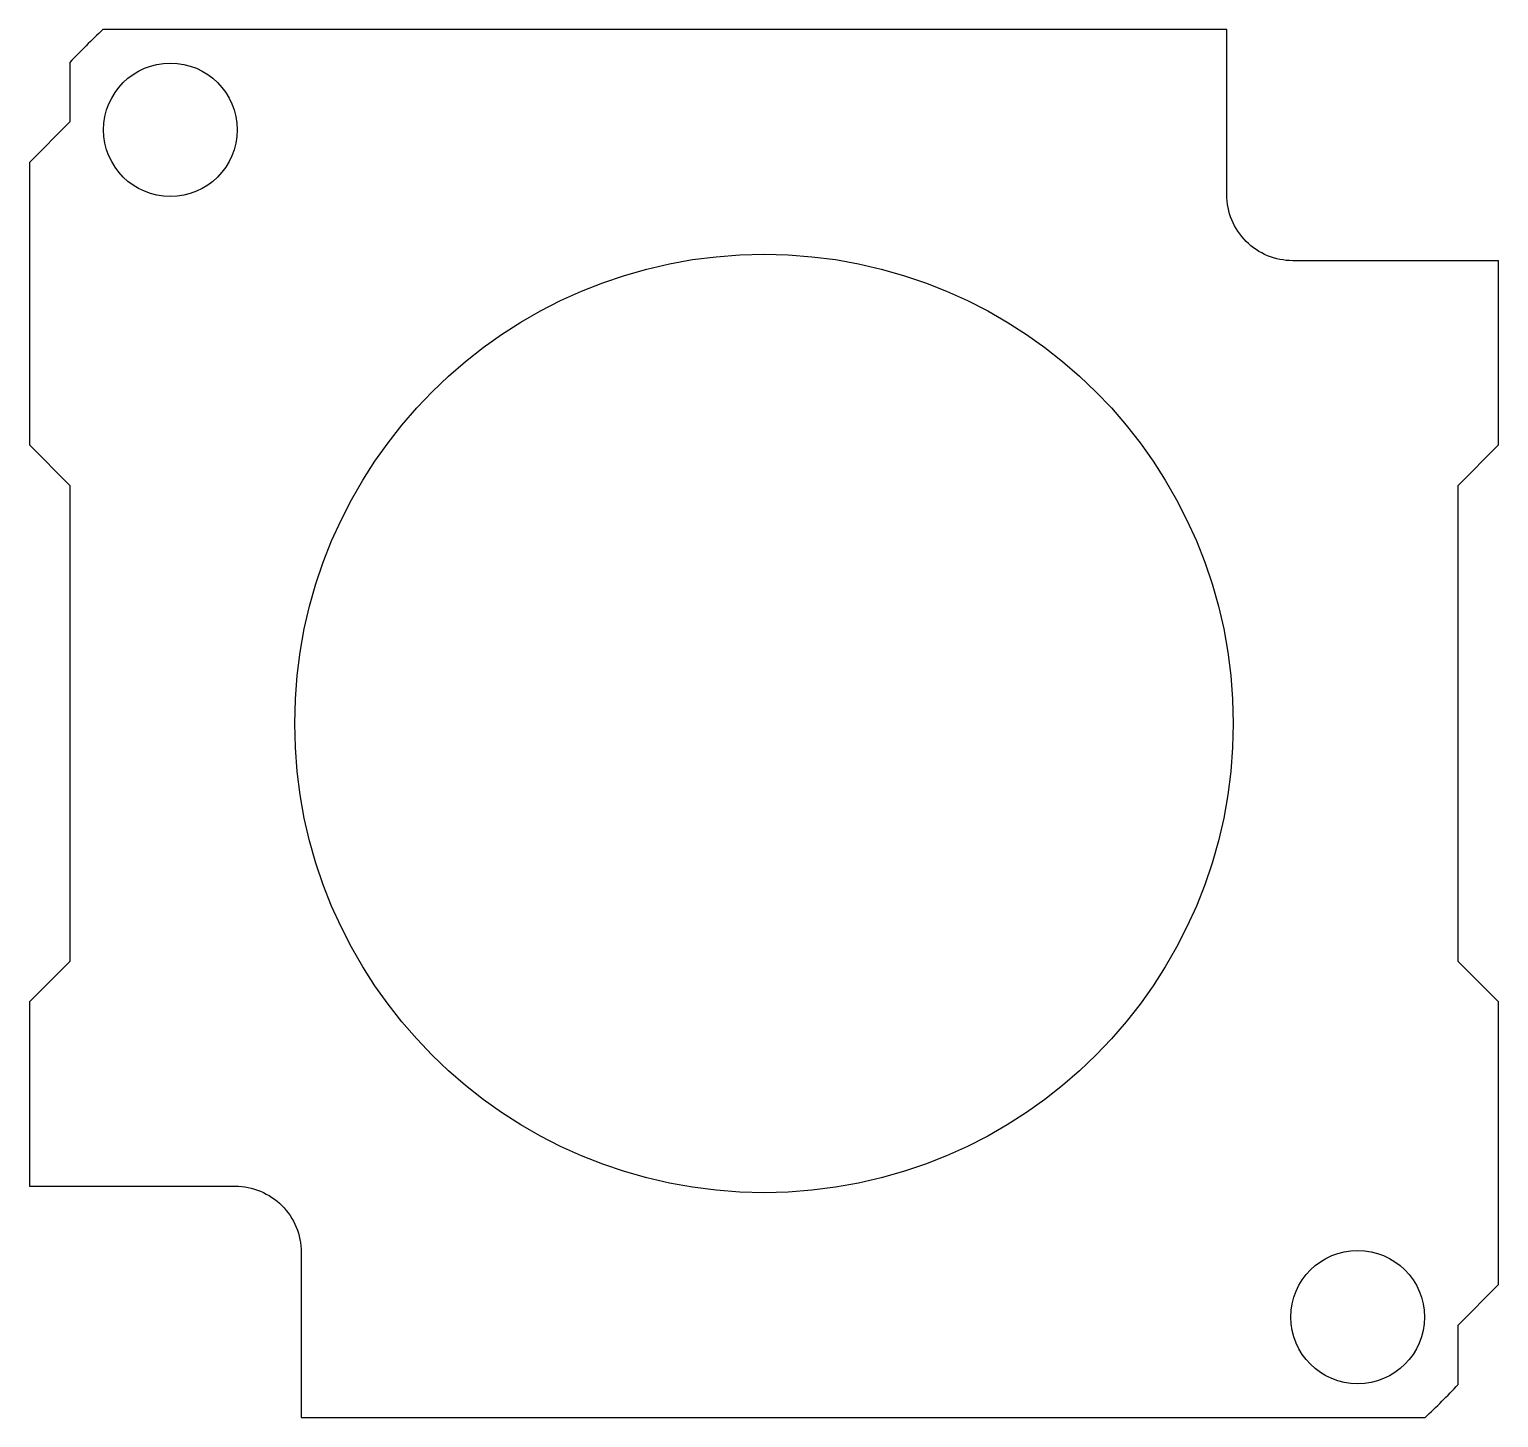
# Model space of a CAD drawing. Header units: inches. Extents: x -0.32 to 1.43, y 0 to 1.65.
import ezdxf

# ---------------------------------------------------------------- set-up
doc = ezdxf.new("R2010")
doc.units = ezdxf.units.IN
doc.header["$MEASUREMENT"] = 0

msp = doc.modelspace()

# ---------------------------------------------------------------- linework, layer by layer
msp.add_lwpolyline([(-0.2756, 1.1102), (-0.2756, 0.5433), (-0.3238, 0.4951), (-0.3238, 0.2756), (-0.0787, 0.2756, -0.414214), (0, 0.1969), (0, 0), (1.3386, 0, 0.012193), (1.378, 0.0394), (1.378, 0.1102), (1.4262, 0.1585), (1.4262, 0.4951), (1.378, 0.5433), (1.378, 1.1102), (1.4262, 1.1585), (1.4262, 1.378), (1.1811, 1.378, -0.414214), (1.1024, 1.4567), (1.1024, 1.6535), (-0.2362, 1.6535, 0.012193), (-0.2756, 1.6142), (-0.2756, 1.5433), (-0.3238, 1.4951), (-0.3238, 1.1585)], format="xyb", close=True)
for centre, radius in [((-0.1559, 1.5339), 0.0795), ((0.5512, 0.8268), 0.5589), ((1.2583, 0.1197), 0.0795)]:
    msp.add_circle(centre, radius)

doc.saveas('drawing.dxf')
